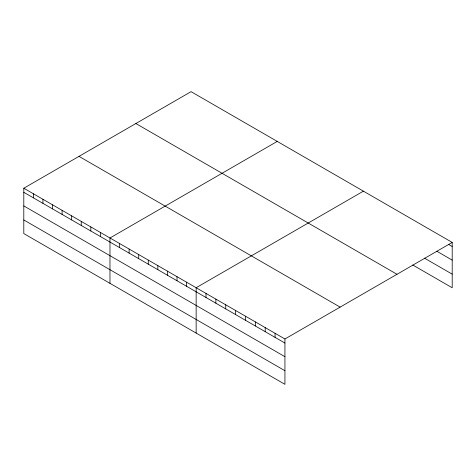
<?xml version="1.0" encoding="UTF-8"?>
<svg xmlns="http://www.w3.org/2000/svg" width="476" height="476" viewBox="0 0 476 476"><rect width="100%" height="100%" fill="white"/><g stroke="black" fill="none" stroke-linecap="round" stroke-linejoin="round"><path stroke-width="0.71" d="M23.8 188.228L284.934 338.989L284.934 384.34L23.8 233.579L23.8 188.228L191.066 91.66L452.2 242.421L452.2 287.772L412.74 264.989M277.24 141.408L109.974 237.982L109.974 283.327M363.414 191.162L196.148 287.73L196.148 333.081M284.934 338.989L452.2 242.421M448.499 244.366L452.2 246.503M436.784 251.221L452.2 260.122M424.455 258.135L452.2 274.152M135.868 123.528L397.002 274.289M78.998 156.36L340.132 307.127M23.8 192.304L284.934 343.071M23.8 205.924L284.934 356.691M23.8 219.96L284.934 370.721M275.068 333.295L275.068 337.377M265.203 327.601L265.203 331.677M255.338 321.907L255.338 325.983M245.473 316.213L245.473 320.288M235.608 310.513L235.608 314.594M225.743 304.818L225.743 308.894M215.878 299.124L215.878 303.2M206.013 293.43L206.013 297.506M186.574 282.203L186.574 286.284M177.001 276.675L177.001 280.757M167.427 271.147L167.427 275.223M157.848 265.62L157.848 269.696M148.274 260.092L148.274 264.168M138.7 254.565L138.7 258.641M129.127 249.037L129.127 253.113M119.547 243.51L119.547 247.585M100.4 232.455L100.4 236.53M90.827 226.921L90.827 231.003M81.247 221.394L81.247 225.475M71.674 215.866L71.674 219.948M62.1 210.338L62.1 214.42M52.527 204.811L52.527 208.887M42.947 199.283L42.947 203.359M33.374 193.756L33.374 197.832"/></g></svg>
